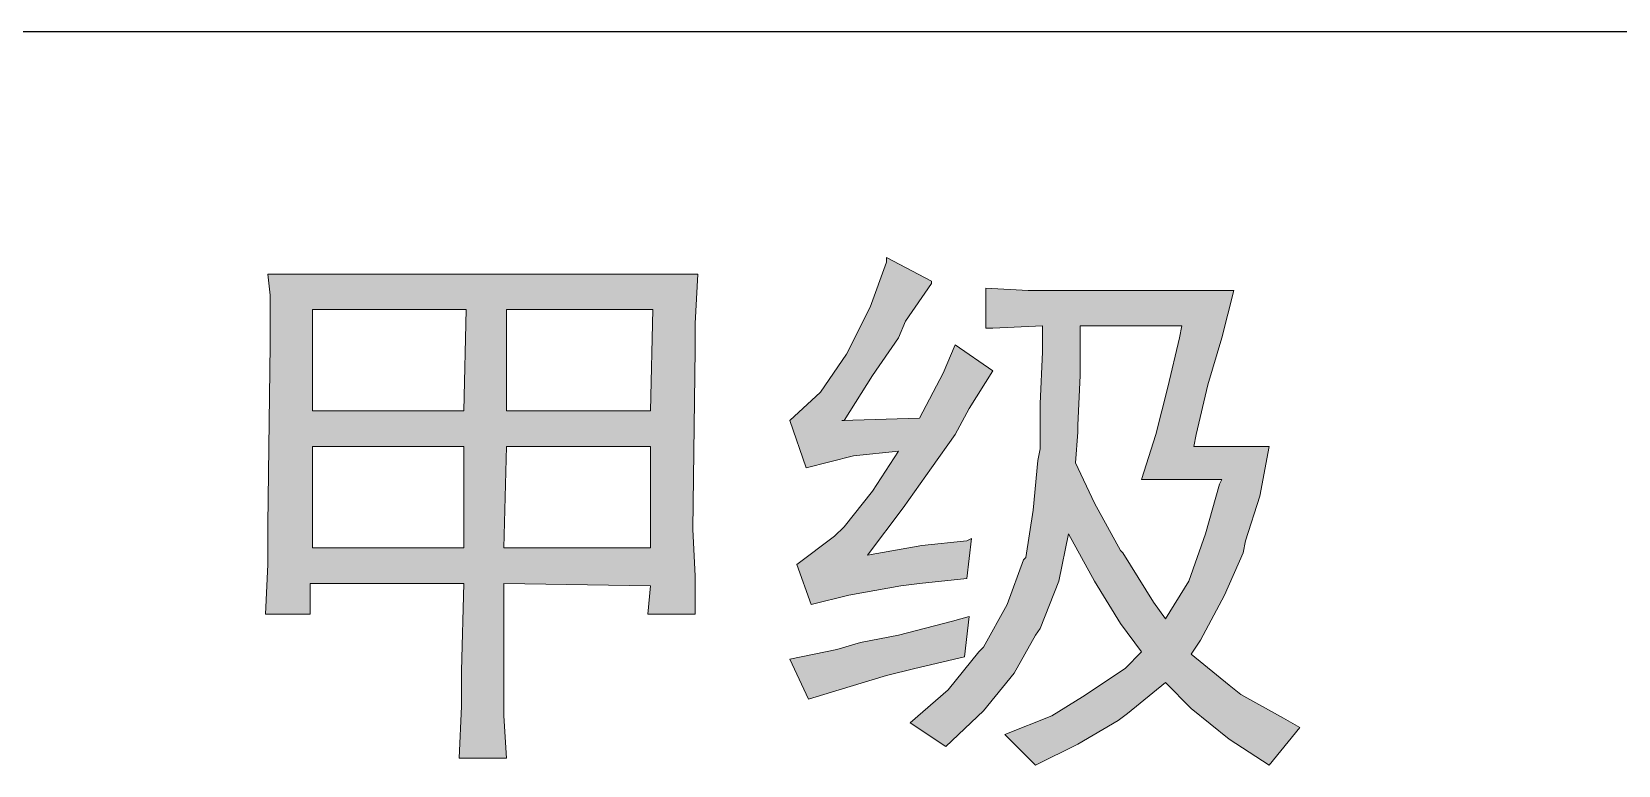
# Model space of a CAD drawing. Extents: x 36524853 to 36525459, y 2743936 to 2747542.
# Drawn here: x 36525166.68 to 36525171.81, y 2744348.22 to 2744350.58 of the extents above; entities that cross this region are included whole.
import ezdxf

# ---------------------------------------------------------------- set-up
doc = ezdxf.new("R2010")
doc.units = 0
doc.header["$LTSCALE"] = 1000
doc.header["$MEASUREMENT"] = 0
doc.layers.add('A0-13 图框-细线', color=7, linetype='Continuous')
doc.layers.add('A0-24 图框-填充', color=7, linetype='Continuous')

# ---------------------------------------------------------------- blocks, each defined once
blk = doc.blocks.new('LOGO资质4')
at = {"layer": 'A0-24 图框-填充'}
h = blk.add_hatch(color=256, dxfattribs=at)
h.dxf.hatch_style = 1
h.paths.add_polyline_path([(4289.9, 1640.3), (4296, 1672.3), (4247.3, 1672.3), (4248.8, 1680), (4256.4, 1712), (4265.5, 1742.5), (4273.2, 1773), (4181.7, 1773), (4177.1, 1773), (4140.5, 1773), (4113.1, 1774.5), (4113.1, 1748.6), (4117.7, 1748.6), (4149.7, 1750.1), (4149.7, 1733.3), (4148.1, 1699.8), (4148.1, 1670.8), (4146.6, 1663.2), (4143.6, 1631.2), (4139, 1600.7), (4137.5, 1599.2), (4126.8, 1570.2), (4111.6, 1542.7), (4108.5, 1539.7), (4088.7, 1515.3), (4064.3, 1493.9), (4087.2, 1478.7), (4111.6, 1501.6), (4131.4, 1526), (4145.1, 1550.4), (4148.1, 1554.9), (4160.3, 1585.4), (4166.4, 1615.9), (4183.2, 1585.4), (4200, 1558), (4213.7, 1539.7), (4203, 1529), (4175.6, 1510.7), (4155.8, 1498.5), (4125.3, 1486.3), (4145.1, 1466.5), (4172.5, 1480.2), (4198.5, 1495.5), (4204.6, 1500), (4229, 1519.9), (4245.7, 1503.1), (4270.1, 1483.3), (4296, 1466.5), (4315.9, 1490.9), (4305.2, 1497), (4277.7, 1512.2), (4270.1, 1518.3), (4245.7, 1538.2), (4251.8, 1547.3), (4267.1, 1576.3), (4279.3, 1603.7), (4280.8, 1611.3)])
h.paths.add_polyline_path([(4171, 1661.7), (4172.5, 1681.5), (4172.5, 1686.1), (4174.1, 1718.1), (4174.1, 1750.1), (4239.6, 1750.1), (4238.1, 1742.5), (4230.5, 1710.5), (4222.9, 1680), (4213.7, 1651), (4265.5, 1651), (4264, 1647.9), (4254.9, 1615.9), (4244.2, 1585.4), (4229, 1561), (4221.3, 1571.7), (4201.5, 1603.7), (4200, 1605.2), (4183.2, 1635.7)], flags=16)
h.paths.add_polyline_path([(4103.9, 1612.9), (4100.9, 1611.3), (4071.9, 1608.3), (4036.8, 1602.2), (4059.7, 1632.7), (4078, 1658.6), (4093.3, 1680), (4102.4, 1696.7), (4117.7, 1721.1), (4093.3, 1737.9), (4085.6, 1719.6), (4070.4, 1690.6), (4021.6, 1689.2), (4021.6, 1689.1), (4020.1, 1689.1), (4021.6, 1689.2), (4039.9, 1718.1), (4056.7, 1742.5), (4061.2, 1753.1), (4078, 1777.5), (4078, 1779.1), (4049, 1794.3), (4049, 1791.3), (4038.4, 1762.3), (4023.1, 1731.8), (4006.4, 1707.4), (3986.5, 1689.1), (3997.2, 1658.6), (4027.7, 1666.2), (4056.7, 1669.3), (4039.9, 1643.4), (4021.6, 1620.5), (4015.5, 1614.4), (3991.1, 1596.1), (4000.3, 1570.2), (4024.6, 1576.3), (4058.2, 1582.4), (4070.4, 1583.9), (4100.9, 1587)])
h.paths.add_polyline_path([(4099.4, 1536.6), (4102.4, 1562.6), (4091.7, 1559.5), (4056.7, 1550.4), (4032.3, 1545.8), (4017, 1541.2), (3986.5, 1535.1), (3998.7, 1509.2), (4018.5, 1515.3), (4049, 1524.4), (4067.3, 1529)])
h = blk.add_hatch(color=256, dxfattribs=at)
h.dxf.hatch_style = 1
h.paths.add_polyline_path([(3802, 1583.9), (3896.6, 1582.4), (3895, 1564.1), (3925.5, 1564.1), (3925.5, 1588.5), (3924, 1619), (3925.5, 1734.8), (3925.5, 1751.6), (3927.1, 1783.6), (3649.6, 1783.6), (3651.1, 1769.9), (3651.1, 1737.9), (3649.6, 1622), (3649.6, 1596.1), (3648, 1564.1), (3677, 1564.1), (3677, 1583.9), (3776.1, 1583.9), (3774.6, 1527.5), (3774.6, 1504.6), (3773.1, 1471.1), (3803.6, 1471.1), (3802, 1498.5), (3802, 1527.5)])
h.paths.add_polyline_path([(3803.6, 1672.3), (3896.6, 1672.3), (3896.6, 1606.8), (3802, 1606.8)], flags=16)
h.paths.add_polyline_path([(3776.1, 1672.3), (3776.1, 1606.8), (3678.5, 1606.8), (3678.5, 1672.3)], flags=16)
h.paths.add_polyline_path([(3803.6, 1695.2), (3803.6, 1760.8), (3898.1, 1760.8), (3896.6, 1695.2)], flags=16)
h.paths.add_polyline_path([(3776.1, 1695.2), (3678.5, 1695.2), (3678.5, 1760.8), (3777.6, 1760.8)], flags=16)
at = {"layer": 'A0-13 图框-细线'}
blk.add_line((7000, 1940), (0, 1940), dxfattribs=at)
at = {"layer": 'A0-13 图框-细线', "lineweight": 0}
for p, q in [((4049, 1794.3), (4049, 1791.3)), ((4078, 1779.1), (4049, 1794.3)), ((3927.1, 1783.6), (3649.6, 1783.6)), ((3649.6, 1783.6), (3651.1, 1769.9)), ((3925.5, 1751.6), (3927.1, 1783.6)), ((4049, 1791.3), (4038.4, 1762.3)), ((4061.2, 1753.1), (4078, 1777.5)), ((4078, 1777.5), (4078, 1779.1)), ((4113.1, 1774.5), (4113.1, 1748.6)), ((4140.5, 1773), (4113.1, 1774.5)), ((4177.1, 1773), (4140.5, 1773)), ((4181.7, 1773), (4177.1, 1773)), ((4273.2, 1773), (4181.7, 1773)), ((4265.5, 1742.5), (4273.2, 1773)), ((3651.1, 1769.9), (3651.1, 1737.9)), ((4038.4, 1762.3), (4023.1, 1731.8)), ((3678.5, 1695.2), (3678.5, 1760.8)), ((3678.5, 1760.8), (3777.6, 1760.8)), ((3777.6, 1760.8), (3776.1, 1695.2)), ((3803.6, 1695.2), (3803.6, 1760.8)), ((3803.6, 1760.8), (3898.1, 1760.8)), ((3898.1, 1760.8), (3896.6, 1695.2)), ((3925.5, 1734.8), (3925.5, 1751.6)), ((4056.7, 1742.5), (4061.2, 1753.1)), ((4039.9, 1718.1), (4056.7, 1742.5)), ((4113.1, 1748.6), (4117.7, 1748.6)), ((4117.7, 1748.6), (4149.7, 1750.1)), ((4149.7, 1750.1), (4149.7, 1733.3)), ((4174.1, 1750.1), (4239.6, 1750.1)), ((4174.1, 1718.1), (4174.1, 1750.1)), ((4238.1, 1742.5), (4230.5, 1710.5)), ((4239.6, 1750.1), (4238.1, 1742.5)), ((4256.4, 1712), (4265.5, 1742.5)), ((3651.1, 1737.9), (3649.6, 1622)), ((3924, 1619), (3925.5, 1734.8)), ((4023.1, 1731.8), (4006.4, 1707.4)), ((4093.3, 1737.9), (4085.6, 1719.6)), ((4117.7, 1721.1), (4093.3, 1737.9)), ((4149.7, 1733.3), (4148.1, 1699.8)), ((4102.4, 1696.7), (4117.7, 1721.1)), ((4021.6, 1689.1), (4039.9, 1718.1)), ((4085.6, 1719.6), (4070.4, 1690.6)), ((4172.5, 1686.1), (4174.1, 1718.1)), ((4230.5, 1710.5), (4222.9, 1680)), ((4248.8, 1680), (4256.4, 1712)), ((4006.4, 1707.4), (3986.5, 1689.1)), ((3776.1, 1695.2), (3678.5, 1695.2)), ((3896.6, 1695.2), (3803.6, 1695.2)), ((4070.4, 1690.6), (4020.1, 1689.1)), ((4093.3, 1680), (4102.4, 1696.7)), ((4148.1, 1699.8), (4148.1, 1670.8)), ((3986.5, 1689.1), (3997.2, 1658.6)), ((4020.1, 1689.1), (4021.6, 1689.1)), ((4078, 1658.6), (4093.3, 1680)), ((4171, 1661.7), (4172.5, 1681.5)), ((4172.5, 1681.5), (4172.5, 1686.1)), ((4222.9, 1680), (4213.7, 1651)), ((4247.3, 1672.3), (4248.8, 1680)), ((3678.5, 1606.8), (3678.5, 1672.3)), ((3678.5, 1672.3), (3776.1, 1672.3)), ((3776.1, 1672.3), (3776.1, 1606.8)), ((3802, 1606.8), (3803.6, 1672.3)), ((3803.6, 1672.3), (3896.6, 1672.3)), ((3896.6, 1672.3), (3896.6, 1606.8)), ((4148.1, 1670.8), (4146.6, 1663.2)), ((4296, 1672.3), (4247.3, 1672.3)), ((4289.9, 1640.3), (4296, 1672.3)), ((3997.2, 1658.6), (4027.7, 1666.2)), ((4027.7, 1666.2), (4056.7, 1669.3)), ((4056.7, 1669.3), (4039.9, 1643.4)), ((4146.6, 1663.2), (4143.6, 1631.2)), ((4183.2, 1635.7), (4171, 1661.7)), ((4059.7, 1632.7), (4078, 1658.6)), ((4213.7, 1651), (4265.5, 1651)), ((4265.5, 1651), (4264, 1647.9)), ((4039.9, 1643.4), (4021.6, 1620.5)), ((4264, 1647.9), (4254.9, 1615.9)), ((4280.8, 1611.3), (4289.9, 1640.3)), ((4036.8, 1602.2), (4059.7, 1632.7)), ((4143.6, 1631.2), (4139, 1600.7)), ((4200, 1605.2), (4183.2, 1635.7)), ((3649.6, 1622), (3649.6, 1596.1)), ((3925.5, 1588.5), (3924, 1619)), ((4021.6, 1620.5), (4015.5, 1614.4)), ((4015.5, 1614.4), (3991.1, 1596.1)), ((4071.9, 1608.3), (4036.8, 1602.2)), ((4100.9, 1611.3), (4071.9, 1608.3)), ((4103.9, 1612.9), (4100.9, 1611.3)), ((4100.9, 1587), (4103.9, 1612.9)), ((4160.3, 1585.4), (4166.4, 1615.9)), ((4166.4, 1615.9), (4183.2, 1585.4)), ((4254.9, 1615.9), (4244.2, 1585.4)), ((4279.3, 1603.7), (4280.8, 1611.3)), ((3776.1, 1606.8), (3678.5, 1606.8)), ((3896.6, 1606.8), (3802, 1606.8)), ((4137.5, 1599.2), (4126.8, 1570.2)), ((4139, 1600.7), (4137.5, 1599.2)), ((4201.5, 1603.7), (4200, 1605.2)), ((4221.3, 1571.7), (4201.5, 1603.7)), ((4267.1, 1576.3), (4279.3, 1603.7)), ((3649.6, 1596.1), (3648, 1564.1)), ((3925.5, 1564.1), (3925.5, 1588.5)), ((3991.1, 1596.1), (4000.3, 1570.2)), ((3677, 1564.1), (3677, 1583.9)), ((3677, 1583.9), (3776.1, 1583.9)), ((3776.1, 1583.9), (3774.6, 1527.5)), ((3802, 1527.5), (3802, 1583.9)), ((3802, 1583.9), (3896.6, 1582.4)), ((3896.6, 1582.4), (3895, 1564.1)), ((4024.6, 1576.3), (4058.2, 1582.4)), ((4058.2, 1582.4), (4070.4, 1583.9)), ((4070.4, 1583.9), (4100.9, 1587)), ((4148.1, 1554.9), (4160.3, 1585.4)), ((4183.2, 1585.4), (4200, 1558)), ((4244.2, 1585.4), (4229, 1561)), ((4000.3, 1570.2), (4024.6, 1576.3)), ((4126.8, 1570.2), (4111.6, 1542.7)), ((4229, 1561), (4221.3, 1571.7)), ((4251.8, 1547.3), (4267.1, 1576.3)), ((3648, 1564.1), (3677, 1564.1)), ((3895, 1564.1), (3925.5, 1564.1)), ((4091.7, 1559.5), (4056.7, 1550.4)), ((4102.4, 1562.6), (4091.7, 1559.5)), ((4099.4, 1536.6), (4102.4, 1562.6)), ((4200, 1558), (4213.7, 1539.7)), ((4056.7, 1550.4), (4032.3, 1545.8)), ((4131.4, 1526), (4145.1, 1550.4)), ((4145.1, 1550.4), (4148.1, 1554.9)), ((4245.7, 1538.2), (4251.8, 1547.3)), ((4017, 1541.2), (3986.5, 1535.1)), ((4032.3, 1545.8), (4017, 1541.2)), ((4067.3, 1529), (4099.4, 1536.6)), ((4108.5, 1539.7), (4088.7, 1515.3)), ((4111.6, 1542.7), (4108.5, 1539.7)), ((4213.7, 1539.7), (4203, 1529)), ((4270.1, 1518.3), (4245.7, 1538.2)), ((3774.6, 1527.5), (3774.6, 1504.6)), ((3802, 1498.5), (3802, 1527.5)), ((3986.5, 1535.1), (3998.7, 1509.2)), ((4049, 1524.4), (4067.3, 1529)), ((4203, 1529), (4175.6, 1510.7)), ((4018.5, 1515.3), (4049, 1524.4)), ((4111.6, 1501.6), (4131.4, 1526)), ((4204.6, 1500), (4229, 1519.9)), ((4229, 1519.9), (4245.7, 1503.1)), ((4277.7, 1512.2), (4270.1, 1518.3)), ((3998.7, 1509.2), (4018.5, 1515.3)), ((4088.7, 1515.3), (4064.3, 1493.9)), ((4175.6, 1510.7), (4155.8, 1498.5)), ((4305.2, 1497), (4277.7, 1512.2)), ((3774.6, 1504.6), (3773.1, 1471.1)), ((3803.6, 1471.1), (3802, 1498.5)), ((4087.2, 1478.7), (4111.6, 1501.6)), ((4155.8, 1498.5), (4125.3, 1486.3)), ((4172.5, 1480.2), (4198.5, 1495.5)), ((4198.5, 1495.5), (4204.6, 1500)), ((4245.7, 1503.1), (4270.1, 1483.3)), ((4315.9, 1490.9), (4305.2, 1497)), ((4064.3, 1493.9), (4087.2, 1478.7)), ((4125.3, 1486.3), (4145.1, 1466.5)), ((4296, 1466.5), (4315.9, 1490.9)), ((4145.1, 1466.5), (4172.5, 1480.2)), ((4270.1, 1483.3), (4296, 1466.5)), ((3773.1, 1471.1), (3803.6, 1471.1)), ((4296, 1466.5), (4296, 1466.5))]:
    blk.add_line(p, q, dxfattribs=at)
blk = doc.blocks.new('A$C6202001D')
blk.add_blockref('LOGO资质4', (51200, 1200))

msp = doc.modelspace()

# ---------------------------------------------------------------- block references
at = {"xscale": 0.005, "yscale": 0.005, "zscale": 0.005}
msp.add_blockref('A$C6202001D', (36524893.1983, 2744334.8838), dxfattribs=at)

doc.saveas('drawing.dxf')
